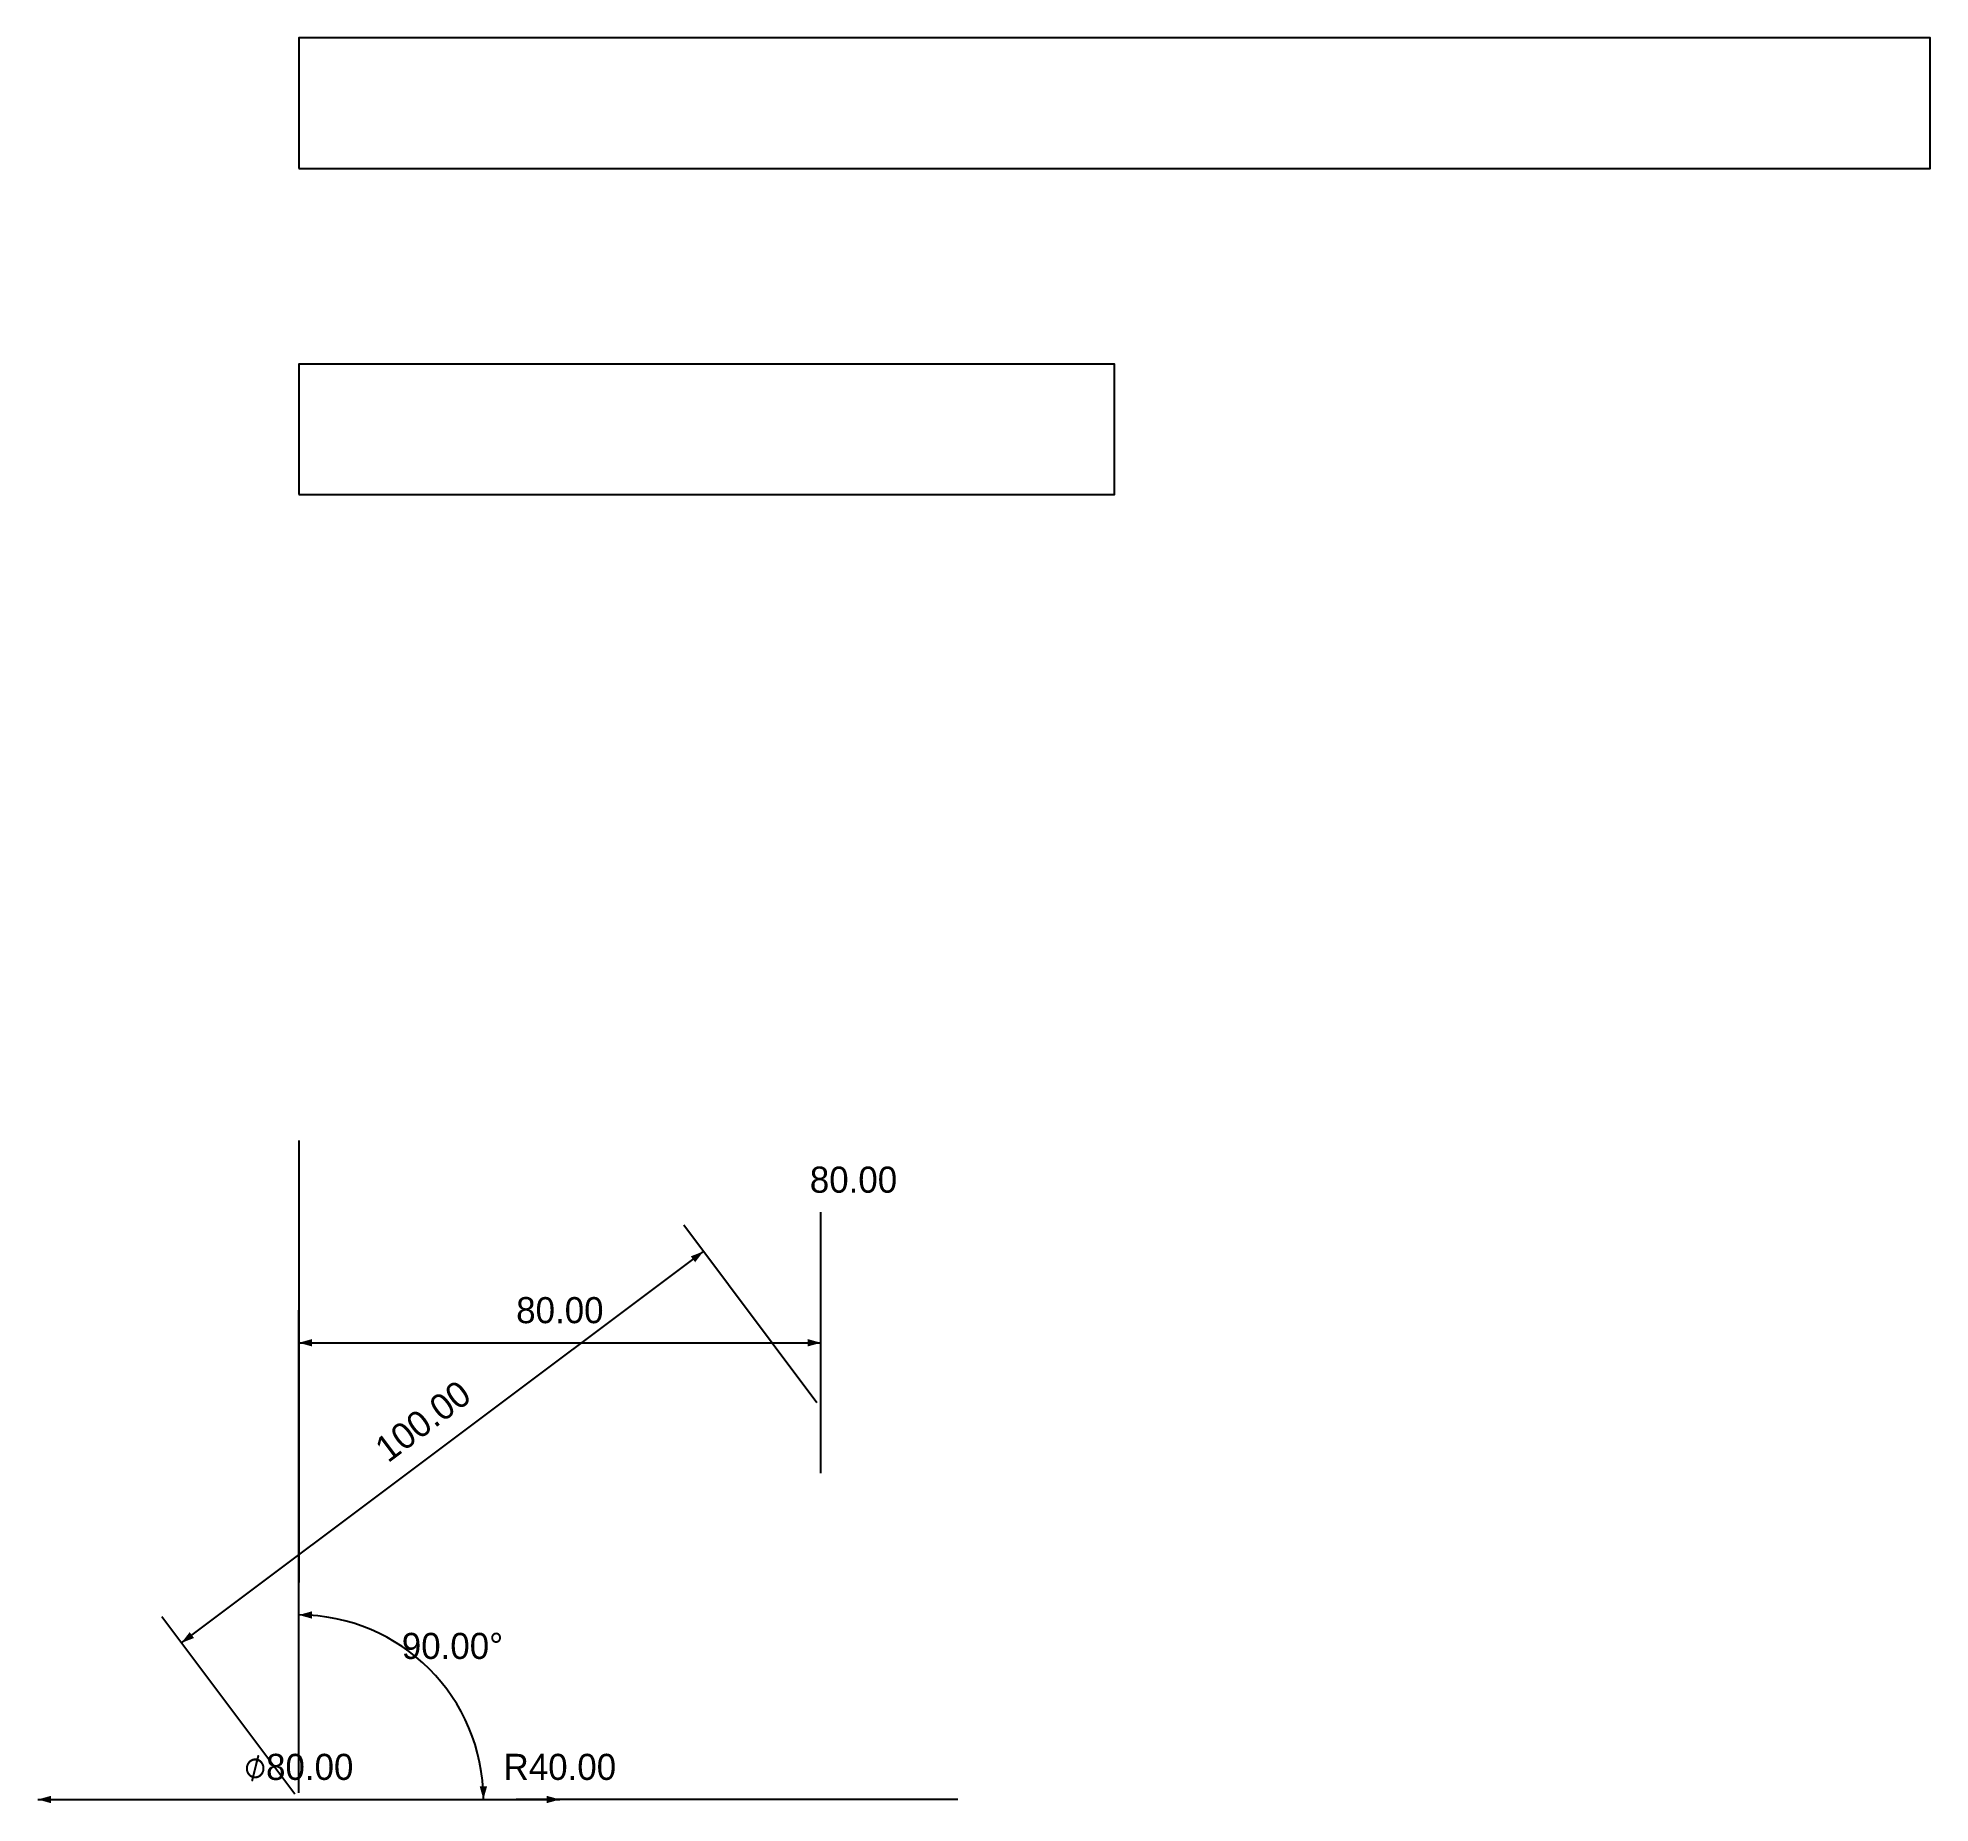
# Model space of a CAD drawing. Header units: millimetres. Extents: x -40 to 250, y -1 to 270.
import ezdxf
from ezdxf.enums import TextEntityAlignment as Align

# ---------------------------------------------------------------- set-up
doc = ezdxf.new("R2010")
doc.units = ezdxf.units.MM
doc.layers.get('0').update_dxf_attribs({"linetype": 'CONTINUOUS', "true_color": 0x344755})
doc.dimstyles.get("Standard").update_dxf_attribs({"dimtxt": 0.18, "dimasz": 0.18, "dimexe": 0.18, "dimexo": 0.0625, "dimgap": 0.09, "dimtad": 0, "dimtih": 1, "dimtoh": 1, "dimdec": 4, "dimzin": 0, "dimdsep": 46, "dimtxsty": 'STANDARD', "dimcen": 0.09, "dimadec": 0, "dimazin": 0, "dimtfac": 1, "dimtdec": 4, "dimtofl": 0, "dimtmove": 0, "dimatfit": 3, "dimfxl": 1, "dimtolj": 1, "dimtzin": 0, "dimarcsym": 0})

# ---------------------------------------------------------------- blocks, each defined once
blk = doc.blocks.new('*DCC1')
at = {"color": 0, "linetype": 'CONTINUOUS'}
for p, q in [((0, 1), (0, 75)), ((80, 51), (80, 75)), ((0, 70), (80, 70))]:
    blk.add_line(p, q, dxfattribs=at)
for points in [[(0, 70), (2, 70.56), (2, 69.44)], [(80, 70), (78, 69.44), (78, 70.56)]]:
    blk.add_solid(points, dxfattribs=at)
blk.add_text('80.00', height=4, dxfattribs=at).set_placement((40, 75), align=Align.MIDDLE_CENTER)
blk = doc.blocks.new('*DCC2')
at = {"color": 0, "linetype": 'CONTINUOUS'}
for p, q in [((79.4, 60.8), (59, 88)), ((-18, 24), (62, 84)), ((-0.6, 0.8), (-21, 28))]:
    blk.add_line(p, q, dxfattribs=at)
for points in [[(62, 84), (60.736, 82.352), (60.064, 83.248)], [(-18, 24), (-16.736, 25.648), (-16.064, 24.752)]]:
    blk.add_solid(points, dxfattribs=at)
blk.add_text('100.00', height=4, rotation=36.8699, dxfattribs=at).set_placement((19, 58), align=Align.MIDDLE_CENTER)
blk = doc.blocks.new('*DCC3')
at = {"color": 0, "linetype": 'CONTINUOUS'}
for p, q in [((0, 101), (0, 33.28)), ((101, 0), (33.28, 0))]:
    blk.add_line(p, q, dxfattribs=at)
blk.add_arc((0, 0), 28.28, 0, 90, dxfattribs=at)
for points in [[(0, 28.28), (2, 28.84), (2, 27.72)], [(28.28, 0), (27.72, 2), (28.84, 2)]]:
    blk.add_solid(points, dxfattribs=at)
blk.add_text('90.00°', height=4, dxfattribs=at).set_placement((23.54, 23.54), align=Align.MIDDLE_CENTER)
blk = doc.blocks.new('*DCC4')
at = {"color": 0, "linetype": 'CONTINUOUS'}
blk.add_line((-40, 0), (40, 0), dxfattribs=at)
for points in [[(-40, 0), (-38, 0.56), (-38, -0.56)], [(40, 0), (38, -0.56), (38, 0.56)]]:
    blk.add_solid(points, dxfattribs=at)
blk.add_text('⌀80.00', height=4, dxfattribs=at).set_placement((0, 5), align=Align.MIDDLE_CENTER)
blk = doc.blocks.new('*DCC5')
at = {"color": 0, "linetype": 'CONTINUOUS'}
blk.add_line((0, 0), (40, 0), dxfattribs=at)
blk.add_solid([(40, 0), (38, -0.56), (38, 0.56)], dxfattribs=at)
blk.add_text('R40.00', height=4, dxfattribs=at).set_placement((40, 5), align=Align.MIDDLE_CENTER)
blk = doc.blocks.new('*DCC6')
at = {"color": 0, "linetype": 'CONTINUOUS'}
for p, q in [((0, 101), (0, 33.28)), ((101, 0), (33.28, 0))]:
    blk.add_line(p, q, dxfattribs=at)
blk.add_arc((0, 0), 28.28, 0, 90, dxfattribs=at)
for points in [[(0, 28.28), (2, 28.84), (2, 27.72)], [(28.28, 0), (27.72, 2), (28.84, 2)]]:
    blk.add_solid(points, dxfattribs=at)
blk.add_text('90.00°', height=4, dxfattribs=at).set_placement((23.54, 23.54), align=Align.MIDDLE_CENTER)
blk = doc.blocks.new('*DCC7')
at = {"color": 0, "linetype": 'CONTINUOUS'}
blk.add_line((80, 50), (80, 90), dxfattribs=at)
blk.add_text('80.00', height=4, dxfattribs=at).set_placement((85, 95), align=Align.MIDDLE_CENTER)
blk = doc.blocks.new('*UCC1')
blk.add_lwpolyline([(0, 0), (125, 0), (125, 20), (0, 20)], close=True)
blk = doc.blocks.new('*UCC2')
blk.add_lwpolyline([(0, 0), (250, 0), (250, 20), (0, 20)], close=True)

msp = doc.modelspace()

# ---------------------------------------------------------------- block references
for name, p in [('*UCC2', (0, 250)), ('*UCC1', (0, 200))]:
    msp.add_blockref(name, p)

# ---------------------------------------------------------------- dimensions: what is measured, and where the dimension line sits
dim = msp.add_angular_dim_2l(base=(20, 20), line1=((0, 0), (100, 0)), line2=((0, 0), (0, 100)), dimstyle='STANDARD', override={"dimscale": 1, "dimtxt": 4, "dimasz": 2, "dimexe": 5, "dimexo": 1, "dimgap": 3, "dimdec": 2, "dimlfac": 1, "dimrnd": 0, "dimzin": 0, "dimpost": '<>'})
dim.commit()
dim.dimension.update_dxf_attribs({"geometry": '*DCC3', "text_midpoint": (23.536, 23.536)})
dim = msp.add_angular_dim_3p(base=(20, 20), center=(0, 0), p1=(100, 0), p2=(0, 100), dimstyle='STANDARD', override={"dimscale": 1, "dimtxt": 4, "dimasz": 2, "dimexe": 5, "dimexo": 1, "dimgap": 3, "dimdec": 2, "dimlfac": 1, "dimrnd": 0, "dimzin": 0, "dimpost": '<>'})
dim.commit()
dim.dimension.update_dxf_attribs({"geometry": '*DCC6', "text_midpoint": (23.536, 23.536)})
dim = msp.add_ordinate_dim(feature_location=(80, 50), offset=(0, 40), dtype=1, origin=(0, 0), dimstyle='STANDARD', override={"dimscale": 1, "dimtxt": 4, "dimasz": 2, "dimexe": 5, "dimexo": 1, "dimgap": 3, "dimdec": 2, "dimlfac": 1, "dimrnd": 0, "dimzin": 0, "dimpost": '<>'})
dim.commit()
dim.dimension.update_dxf_attribs({"geometry": '*DCC7', "text_midpoint": (85, 95)})
dim = msp.add_aligned_dim(p1=(0, 0), p2=(80, 60), distance=30, dimstyle='STANDARD', override={"dimscale": 1, "dimtxt": 4, "dimasz": 2, "dimexe": 5, "dimexo": 1, "dimgap": 3, "dimdec": 2, "dimlfac": 1, "dimrnd": 0, "dimzin": 0, "dimpost": '<>'})
dim.commit()
dim.dimension.update_dxf_attribs({"geometry": '*DCC2', "text_midpoint": (19, 58)})
dim = msp.add_linear_dim(base=(80, 70), p1=(0, 0), p2=(80, 50), dimstyle='STANDARD', override={"dimscale": 1, "dimtxt": 4, "dimasz": 2, "dimexe": 5, "dimexo": 1, "dimgap": 3, "dimdec": 2, "dimlfac": 1, "dimrnd": 0, "dimzin": 0, "dimpost": '<>'})
dim.commit()
dim.dimension.update_dxf_attribs({"geometry": '*DCC1', "text_midpoint": (40, 75)})
dim = msp.add_diameter_dim_2p(p1=(-40, 0), p2=(40, 0), dimstyle='STANDARD', override={"dimscale": 1, "dimtxt": 4, "dimasz": 2, "dimexe": 5, "dimexo": 1, "dimgap": 3, "dimdec": 2, "dimlfac": 1, "dimrnd": 0, "dimzin": 0, "dimpost": '<>'})
dim.commit()
dim.dimension.update_dxf_attribs({"geometry": '*DCC4', "text_midpoint": (0, 5)})
dim = msp.add_radius_dim(center=(0, 0), mpoint=(40, 0), dimstyle='STANDARD', override={"dimscale": 1, "dimtxt": 4, "dimasz": 2, "dimexe": 5, "dimexo": 1, "dimgap": 3, "dimdec": 2, "dimlfac": 1, "dimrnd": 0, "dimzin": 0, "dimpost": '<>'})
dim.commit()
dim.dimension.update_dxf_attribs({"geometry": '*DCC5', "text_midpoint": (40, 5)})

doc.saveas('drawing.dxf')
